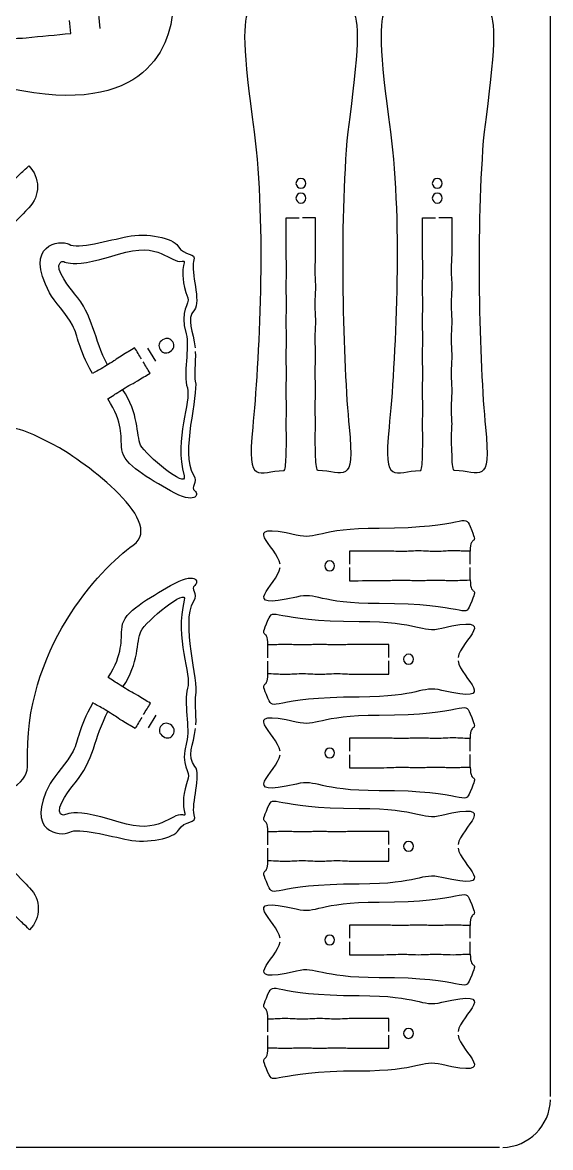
# Model space of a CAD drawing. Extents: x 0 to 200, y 0 to 300.
# Drawn here: x 146.6 to 200.1, y 0.1 to 114 of the extents above; entities that cross this region are included whole.
import ezdxf

# ---------------------------------------------------------------- set-up
doc = ezdxf.new("R2010")
doc.units = 0
doc.header["$MEASUREMENT"] = 0
doc.layers.add('DEFAULT', color=7, linetype='CONTINUOUS')

msp = doc.modelspace()

# ---------------------------------------------------------------- linework, layer by layer
at = {"layer": 'DEFAULT', "color": 1}
for points in [[(200.1, 5.28), (200.1, 294.92)], [(191.97, 59.15), (191.97, 60.45)], [(191.97, 57.54), (191.97, 58.8)], [(171.46, 49.68), (171.46, 50.98)], [(171.47, 48.08), (171.47, 49.33)], [(191.97, 40.23), (191.97, 41.51)], [(191.97, 38.61), (191.97, 39.88)], [(171.46, 30.74), (171.46, 32.04)], [(171.47, 29.14), (171.47, 30.39)], [(191.97, 21.28), (191.97, 22.57)], [(191.97, 19.67), (191.97, 20.93)], [(171.46, 11.81), (171.46, 13.1)], [(171.47, 10.2), (171.47, 11.45)], [(194.92, 0.1), (5.28, 0.1)]]:
    msp.add_lwpolyline(points, dxfattribs=at)
at = {"layer": 'DEFAULT', "color": 7}
for points in [[(154.47, 113.39), (154.24, 115.88)], [(159.28, 81), (160.08, 79.7)], [(160.12, 43.87), (159.32, 42.57)]]:
    msp.add_lwpolyline(points, dxfattribs=at)
at = {"layer": 'DEFAULT', "color": 1}
for points, knots in [([(137.64, 134.91), (137.44, 134.52), (137.24, 134.13), (137.03, 133.74), (138.38, 133.04), (139.72, 132.34), (141.07, 131.65), (142.08, 131.12), (142, 131.24), (143.12, 130.66), (144.24, 130.08), (144.1, 130.08), (145.11, 129.56), (144.57, 128.5), (149.63, 126.71), (153.73, 124.59), (157.52, 122.63), (161.69, 121.26), (161.85, 116.38), (161.98, 112.26), (159.72, 104.67), (146.54, 107.05), (143.22, 107.64), (142.65, 109.87), (142.44, 112.01), (143.58, 112.12), (143.44, 112.17), (144.7, 112.29), (145.96, 112.41), (145.84, 112.34), (146.97, 112.44), (148.48, 112.59), (149.99, 112.73), (151.5, 112.88), (151.46, 113.32), (151.42, 113.76), (151.37, 114.2)], [0, 0, 0, 0, 3.75686, 3.75686, 3.75686, 16.637854, 16.637854, 16.637854, 17.637854, 17.637854, 17.637854, 18.637854, 18.637854, 18.637854, 19.637854, 19.637854, 19.637854, 20.637854, 20.637854, 20.637854, 21.637854, 21.637854, 21.637854, 22.637854, 22.637854, 22.637854, 23.637854, 23.637854, 23.637854, 24.637854, 24.637854, 24.637854, 37.536633, 37.536633, 37.536633, 41.293919, 41.293919, 41.293919, 41.293919]), ([(174.63, 115.2), (169.64, 115.3), (167.8, 119.51), (170.06, 102.9), (171.33, 93.57), (170.55, 79.32), (169.92, 73.02), (169.31, 66.89), (170.49, 68.62), (173.08, 68.62), (173.2, 68.62), (173.3, 69.24), (173.3, 70.01), (173.3, 70.88), (173.36, 70.78), (173.35, 71.76), (173.35, 72.69), (173.31, 72.64), (173.31, 73.42), (173.31, 73.45), (173.31, 73.48), (173.31, 73.51), (173.32, 74.07), (173.35, 74.11), (173.35, 74.95), (173.35, 75.92), (173.3, 75.82), (173.3, 76.7), (173.3, 77.57), (173.36, 77.48), (173.35, 78.45), (173.35, 79.42), (173.3, 79.32), (173.31, 80.2), (173.31, 81.07), (173.36, 80.98), (173.36, 81.95), (173.36, 82.92), (173.31, 82.83), (173.31, 83.7), (173.31, 84.58), (173.36, 84.48), (173.36, 85.45), (173.36, 86.42), (173.31, 86.33), (173.31, 87.2), (173.31, 88.08), (173.36, 87.98), (173.36, 88.95), (173.36, 89.92), (173.31, 89.83), (173.31, 90.7), (173.31, 91.87), (173.31, 93.03), (173.31, 94.2), (173.75, 94.2), (174.19, 94.2), (174.63, 94.2)], [0, 0, 0, 0, 1, 1, 1, 2, 2, 2, 3, 3, 3, 4, 4, 4, 5, 5, 5, 6, 6, 6, 6.25, 6.25, 6.25, 7.25, 7.25, 7.25, 8.25, 8.25, 8.25, 9.25, 9.25, 9.25, 10.25, 10.25, 10.25, 11.25, 11.25, 11.25, 12.25, 12.25, 12.25, 13.25, 13.25, 13.25, 14.25, 14.25, 14.25, 15.25, 15.25, 15.25, 16.25, 16.25, 16.25, 26.170005, 26.170005, 26.170005, 29.930005, 29.930005, 29.930005, 29.930005]), ([(174.98, 115.2), (179.98, 115.3), (181.82, 119.52), (179.55, 102.9), (178.68, 93.52), (179.07, 79.32), (179.7, 73.02), (180.31, 66.89), (179.12, 68.62), (176.54, 68.62), (176.41, 68.62), (176.3, 69.24), (176.3, 70.01), (176.3, 70.88), (176.26, 70.78), (176.25, 71.76), (176.25, 72.67), (176.29, 72.64), (176.3, 73.35), (176.29, 74.07), (176.25, 74.03), (176.25, 74.95), (176.25, 75.92), (176.3, 75.82), (176.3, 76.7), (176.3, 77.57), (176.26, 77.47), (176.25, 78.45), (176.25, 79.42), (176.3, 79.33), (176.3, 80.2), (176.3, 81.08), (176.26, 80.98), (176.26, 81.95), (176.26, 82.92), (176.3, 82.83), (176.31, 83.7), (176.3, 84.58), (176.26, 84.48), (176.26, 85.45), (176.26, 86.42), (176.3, 86.33), (176.31, 87.2), (176.3, 88.08), (176.26, 87.98), (176.26, 88.95), (176.26, 89.92), (176.3, 89.83), (176.3, 90.7), (176.3, 91.87), (176.3, 93.04), (176.3, 94.2), (175.86, 94.2), (175.42, 94.2), (174.98, 94.2)], [0, 0, 0, 0, 1, 1, 1, 2, 2, 2, 3, 3, 3, 4, 4, 4, 5, 5, 5, 6, 6, 6, 7, 7, 7, 8.014142, 8.014142, 8.014142, 9.014142, 9.014142, 9.014142, 10.024142, 10.024142, 10.024142, 11.024142, 11.024142, 11.024142, 12.034142, 12.034142, 12.034142, 13.034142, 13.034142, 13.034142, 14.048284, 14.048284, 14.048284, 15.048284, 15.048284, 15.048284, 16.048284, 16.048284, 16.048284, 25.968284, 25.968284, 25.968284, 29.718284, 29.718284, 29.718284, 29.718284]), ([(188.45, 115.2), (183.46, 115.3), (181.62, 119.51), (183.88, 102.9), (185.15, 93.57), (184.37, 79.32), (183.74, 73.02), (183.12, 66.89), (184.31, 68.62), (186.9, 68.62), (187.02, 68.62), (187.12, 69.24), (187.12, 70.01), (187.12, 70.88), (187.17, 70.78), (187.17, 71.76), (187.17, 72.69), (187.12, 72.64), (187.12, 73.42), (187.12, 73.45), (187.12, 73.48), (187.12, 73.51), (187.14, 74.07), (187.17, 74.11), (187.17, 74.95), (187.17, 75.92), (187.12, 75.82), (187.12, 76.7), (187.12, 77.57), (187.17, 77.48), (187.17, 78.45), (187.17, 79.42), (187.12, 79.32), (187.12, 80.2), (187.12, 81.07), (187.17, 80.98), (187.17, 81.95), (187.17, 82.92), (187.12, 82.83), (187.12, 83.7), (187.12, 84.58), (187.17, 84.48), (187.17, 85.45), (187.17, 86.42), (187.12, 86.33), (187.12, 87.2), (187.12, 88.08), (187.18, 87.98), (187.17, 88.95), (187.17, 89.92), (187.13, 89.83), (187.13, 90.7), (187.13, 91.87), (187.13, 93.03), (187.12, 94.2), (187.57, 94.2), (188.01, 94.2), (188.45, 94.2)], [0, 0, 0, 0, 1, 1, 1, 2, 2, 2, 3, 3, 3, 4, 4, 4, 5, 5, 5, 6, 6, 6, 6.25, 6.25, 6.25, 7.25, 7.25, 7.25, 8.25, 8.25, 8.25, 9.25, 9.25, 9.25, 10.25, 10.25, 10.25, 11.25, 11.25, 11.25, 12.25, 12.25, 12.25, 13.25, 13.25, 13.25, 14.25, 14.25, 14.25, 15.25, 15.25, 15.25, 16.25, 16.25, 16.25, 26.170005, 26.170005, 26.170005, 29.930005, 29.930005, 29.930005, 29.930005]), ([(188.8, 115.2), (193.8, 115.3), (195.63, 119.52), (193.37, 102.9), (192.5, 93.52), (192.89, 79.32), (193.51, 73.02), (194.13, 66.89), (192.94, 68.62), (190.36, 68.62), (190.23, 68.62), (190.12, 69.24), (190.12, 70.01), (190.12, 70.88), (190.07, 70.78), (190.07, 71.76), (190.07, 72.67), (190.11, 72.64), (190.12, 73.35), (190.11, 74.07), (190.07, 74.03), (190.07, 74.95), (190.07, 75.92), (190.12, 75.82), (190.12, 76.7), (190.12, 77.57), (190.07, 77.47), (190.07, 78.45), (190.07, 79.42), (190.12, 79.33), (190.12, 80.2), (190.12, 81.08), (190.07, 80.98), (190.07, 81.95), (190.07, 82.92), (190.12, 82.83), (190.13, 83.7), (190.12, 84.58), (190.07, 84.48), (190.07, 85.45), (190.07, 86.42), (190.12, 86.33), (190.13, 87.2), (190.12, 88.08), (190.08, 87.98), (190.07, 88.95), (190.07, 89.92), (190.12, 89.83), (190.12, 90.7), (190.12, 91.87), (190.12, 93.04), (190.12, 94.2), (189.68, 94.2), (189.24, 94.2), (188.8, 94.2)], [0, 0, 0, 0, 1, 1, 1, 2, 2, 2, 3, 3, 3, 4, 4, 4, 5, 5, 5, 6, 6, 6, 7, 7, 7, 8.014142, 8.014142, 8.014142, 9.014142, 9.014142, 9.014142, 10.024142, 10.024142, 10.024142, 11.024142, 11.024142, 11.024142, 12.034142, 12.034142, 12.034142, 13.034142, 13.034142, 13.034142, 14.048284, 14.048284, 14.048284, 15.048284, 15.048284, 15.048284, 16.048284, 16.048284, 16.048284, 25.968284, 25.968284, 25.968284, 29.718284, 29.718284, 29.718284, 29.718284]), ([(141.35, 95.46), (141.66, 95.15), (141.97, 94.83), (142.29, 94.52), (143.11, 95.35), (143.94, 96.18), (144.76, 97), (145.38, 97.62), (145.28, 97.59), (145.96, 98.27), (146.65, 98.97), (146.62, 98.86), (147.23, 99.48), (148.41, 98.31), (148.41, 96.41), (147.24, 95.23), (147.24, 95.23), (143.64, 91.4), (142.29, 90.28), (139.38, 87.37), (130.92, 90.7), (126.31, 92.16), (115.33, 95.63), (116.72, 88.56), (109.77, 95.86), (104.6, 101.29), (93.49, 106.29), (85.16, 105.82)], [0, 0, 0, 0, 3.740602, 3.740602, 3.740602, 13.661312, 13.661312, 13.661312, 14.661312, 14.661312, 14.661312, 15.661312, 15.661312, 15.661312, 16.661312, 16.661312, 16.661312, 17.661312, 17.661312, 17.661312, 18.661312, 18.661312, 18.661312, 19.661312, 19.661312, 19.661312, 20.661312, 20.661312, 20.661312, 20.661312]), ([(158.65, 79.92), (158.42, 80.3), (158.19, 80.68), (157.96, 81.06), (157.53, 80.79), (157.11, 80.53), (156.68, 80.27), (155.93, 79.81), (156.04, 79.82), (155.21, 79.32), (154.38, 78.81), (154.44, 78.9), (153.7, 78.44), (152.16, 81.16), (152.28, 82.14), (151.67, 83.33), (151.11, 84.44), (149.77, 85.82), (149.35, 86.61), (146.65, 91.57), (150.43, 92.03), (151.31, 91.53), (152.19, 91.03), (155.37, 91.93), (157.25, 92.33), (159.14, 92.72), (161.91, 92.16), (162.35, 91.36), (162.95, 90.23), (164.27, 90.83), (163.94, 89.79), (163.61, 88.74), (164.72, 85.7), (164.02, 84.9), (163.13, 83.88), (163.92, 82.76), (164.08, 81.04)], [0, 0, 0, 0, 3.761077, 3.761077, 3.761077, 8.016109, 8.016109, 8.016109, 9.016109, 9.016109, 9.016109, 10.016109, 10.016109, 10.016109, 11.016109, 11.016109, 11.016109, 12.016109, 12.016109, 12.016109, 13.016109, 13.016109, 13.016109, 14.016109, 14.016109, 14.016109, 15.016109, 15.016109, 15.016109, 16.016109, 16.016109, 16.016109, 17.016109, 17.016109, 17.016109, 18.016109, 18.016109, 18.016109, 18.016109]), ([(164.1, 80.69), (164.16, 79.51), (163.95, 78.2), (164.1, 77.68), (164.47, 76.31), (162.56, 70.32), (163.9, 68.22), (164.46, 67.34), (163.55, 66.95), (164.05, 66.57), (164.54, 66.2), (164.13, 65.12), (161.6, 66.58), (159.46, 67.81), (156.82, 69.22), (156.66, 70.74), (156.5, 72.27), (156.82, 73.33), (155.26, 75.89), (156.01, 76.34), (155.9, 76.33), (156.73, 76.84), (157.55, 77.35), (157.5, 77.26), (158.25, 77.71), (158.67, 77.97), (159.1, 78.23), (159.52, 78.49), (159.29, 78.87), (159.06, 79.25), (158.83, 79.63)], [0, 0, 0, 0, 1, 1, 1, 2, 2, 2, 3, 3, 3, 4, 4, 4, 5, 5, 5, 6, 6, 6, 7, 7, 7, 8, 8, 8, 12.241285, 12.241285, 12.241285, 16.002362, 16.002362, 16.002362, 16.002362]), ([(140.06, 39.89), (140.08, 39.45), (140.1, 39.01), (140.12, 38.57), (139.25, 38.53), (139.34, 38.59), (138.37, 38.53), (137.4, 38.49), (137.5, 38.45), (136.62, 38.4), (136.63, 36.75), (137.97, 35.4), (139.63, 35.41), (145.78, 35.41), (147.17, 37.33), (147.11, 38.92), (146.68, 50.5), (154.4, 58.65), (157.82, 61.08), (161.33, 63.57), (152.05, 70.07), (149.84, 71.2), (145.25, 73.54), (146.3, 72.95), (138.26, 72.94), (136.6, 72.93), (135.26, 71.59), (135.26, 69.94), (136.14, 69.94), (136.04, 69.89), (137.01, 69.89), (137.98, 69.89), (137.89, 69.94), (138.76, 69.94), (139.93, 69.94), (141.1, 69.94), (142.26, 69.94), (142.26, 69.5), (142.26, 69.05), (142.26, 68.61)], [0, 0, 0, 0, 3.724352, 3.724352, 3.724352, 4.724352, 4.724352, 4.724352, 5.724352, 5.724352, 5.724352, 6.724352, 6.724352, 6.724352, 7.724352, 7.724352, 7.724352, 8.724352, 8.724352, 8.724352, 9.724352, 9.724352, 9.724352, 10.724352, 10.724352, 10.724352, 11.724352, 11.724352, 11.724352, 12.724352, 12.724352, 12.724352, 13.724352, 13.724352, 13.724352, 23.644357, 23.644357, 23.644357, 27.424357, 27.424357, 27.424357, 27.424357]), ([(172.7, 59.15), (172.42, 60.9), (168.24, 63.56), (174.34, 62.13), (176.51, 61.61), (176.45, 62.8), (182.73, 62.81), (191.65, 62.82), (191.34, 64.42), (191.96, 62.95), (192.91, 60.71), (191.96, 62.35), (191.96, 60.45), (190.99, 60.45), (191.09, 60.5), (190.21, 60.5), (189.34, 60.49), (189.44, 60.44), (188.47, 60.44), (187.5, 60.44), (187.59, 60.49), (186.72, 60.49), (185.84, 60.49), (185.94, 60.44), (184.97, 60.44), (184, 60.44), (184.09, 60.49), (183.22, 60.48), (182.05, 60.48), (180.88, 60.48), (179.72, 60.48), (179.72, 60.04), (179.72, 59.59), (179.72, 59.15)], [0, 0, 0, 0, 1, 1, 1, 2, 2, 2, 3, 3, 3, 4, 4, 4, 5, 5, 5, 6, 6, 6, 7, 7, 7, 8, 8, 8, 9, 9, 9, 18.920004, 18.920004, 18.920004, 22.691004, 22.691004, 22.691004, 22.691004]), ([(158.87, 43.94), (159.1, 44.32), (159.33, 44.69), (159.56, 45.07), (159.14, 45.33), (158.71, 45.59), (158.28, 45.85), (157.53, 46.31), (157.59, 46.21), (156.76, 46.72), (155.93, 47.23), (156.04, 47.22), (155.29, 47.67), (156.85, 50.23), (156.52, 51.29), (156.68, 52.82), (156.84, 54.34), (159.48, 55.75), (161.61, 56.99), (164.14, 58.46), (164.55, 57.38), (164.06, 57), (163.56, 56.63), (164.47, 56.24), (163.91, 55.36), (162.58, 53.26), (164.5, 47.27), (164.13, 45.9), (163.99, 45.38), (164.19, 44.07), (164.14, 42.88)], [0, 0, 0, 0, 3.755875, 3.755875, 3.755875, 8.005699, 8.005699, 8.005699, 9.005699, 9.005699, 9.005699, 10.005699, 10.005699, 10.005699, 11.005699, 11.005699, 11.005699, 12.005699, 12.005699, 12.005699, 13.005699, 13.005699, 13.005699, 14.005699, 14.005699, 14.005699, 15.005699, 15.005699, 15.005699, 16.005699, 16.005699, 16.005699, 16.005699]), ([(179.72, 58.8), (179.72, 58.36), (179.72, 57.92), (179.72, 57.48), (180.89, 57.48), (182.05, 57.48), (183.22, 57.49), (184.09, 57.49), (184, 57.54), (184.97, 57.54), (185.94, 57.54), (185.84, 57.49), (186.72, 57.49), (187.59, 57.49), (187.5, 57.54), (188.47, 57.54), (189.44, 57.54), (189.34, 57.49), (190.22, 57.5), (191.09, 57.5), (191, 57.55), (191.97, 57.55), (191.97, 55.64), (192.91, 57.28), (191.97, 55.04), (191.35, 53.57), (191.66, 55.17), (182.74, 55.16), (176.46, 55.15), (176.52, 56.34), (174.35, 55.82), (168.25, 54.37), (172.43, 57.04), (172.7, 58.8)], [0, 0, 0, 0, 3.729, 3.729, 3.729, 13.649004, 13.649004, 13.649004, 14.649004, 14.649004, 14.649004, 15.649004, 15.649004, 15.649004, 16.649004, 16.649004, 16.649004, 17.649004, 17.649004, 17.649004, 18.649004, 18.649004, 18.649004, 19.649004, 19.649004, 19.649004, 20.649004, 20.649004, 20.649004, 21.649004, 21.649004, 21.649004, 22.649004, 22.649004, 22.649004, 22.649004]), ([(183.71, 49.7), (183.71, 50.14), (183.71, 50.58), (183.71, 51.02), (182.55, 51.02), (181.38, 51.02), (180.21, 51.02), (179.34, 51.02), (179.43, 50.98), (178.46, 50.97), (177.49, 50.97), (177.59, 51.02), (176.71, 51.02), (175.84, 51.02), (175.93, 50.97), (174.96, 50.97), (173.99, 50.97), (174.09, 51.02), (173.21, 51.02), (172.34, 51.02), (172.43, 50.97), (171.46, 50.97), (171.46, 52.88), (170.52, 51.24), (171.47, 53.48), (172.09, 54.95), (171.77, 53.35), (180.7, 53.35), (186.98, 53.35), (186.92, 52.16), (189.09, 52.67), (195.19, 54.12), (191.01, 51.46), (190.73, 49.7)], [0, 0, 0, 0, 3.75, 3.75, 3.75, 13.67, 13.67, 13.67, 14.67, 14.67, 14.67, 15.67, 15.67, 15.67, 16.67, 16.67, 16.67, 17.67, 17.67, 17.67, 18.67, 18.67, 18.67, 19.67, 19.67, 19.67, 20.67, 20.67, 20.67, 21.67, 21.67, 21.67, 22.67, 22.67, 22.67, 22.67]), ([(190.73, 49.35), (191, 47.6), (195.19, 44.93), (189.09, 46.37), (186.92, 46.89), (186.98, 45.7), (180.7, 45.7), (171.77, 45.7), (172.09, 44.1), (171.47, 45.57), (170.52, 47.81), (171.46, 46.17), (171.46, 48.07), (172.43, 48.07), (172.34, 48.02), (173.21, 48.02), (174.09, 48.02), (173.99, 48.07), (174.96, 48.07), (175.93, 48.07), (175.84, 48.02), (176.71, 48.02), (177.59, 48.02), (177.49, 48.07), (178.46, 48.07), (179.43, 48.07), (179.34, 48.02), (180.21, 48.02), (181.38, 48.02), (182.55, 48.02), (183.71, 48.02), (183.71, 48.47), (183.71, 48.91), (183.71, 49.35)], [0, 0, 0, 0, 1, 1, 1, 2, 2, 2, 3, 3, 3, 4, 4, 4, 5, 5, 5, 6, 6, 6, 7, 7, 7, 8, 8, 8, 9, 9, 9, 18.92, 18.92, 18.92, 22.68, 22.68, 22.68, 22.68]), ([(158.69, 43.64), (158.46, 43.26), (158.23, 42.89), (158, 42.51), (157.58, 42.77), (157.15, 43.03), (156.72, 43.29), (155.97, 43.75), (156.08, 43.74), (155.25, 44.24), (154.42, 44.75), (154.48, 44.66), (153.73, 45.11), (152.2, 42.39), (152.33, 41.41), (151.72, 40.22), (151.16, 39.11), (149.83, 37.73), (149.4, 36.94), (146.72, 31.97), (150.5, 31.52), (151.38, 32.02), (152.26, 32.52), (155.44, 31.63), (157.33, 31.24), (159.21, 30.84), (161.98, 31.42), (162.41, 32.22), (163.01, 33.34), (164.34, 32.74), (164, 33.79), (163.67, 34.83), (164.77, 37.88), (164.07, 38.67), (163.17, 39.69), (163.96, 40.82), (164.12, 42.53)], [0, 0, 0, 0, 3.747332, 3.747332, 3.747332, 7.997156, 7.997156, 7.997156, 8.997156, 8.997156, 8.997156, 9.997156, 9.997156, 9.997156, 10.997156, 10.997156, 10.997156, 11.997156, 11.997156, 11.997156, 12.997156, 12.997156, 12.997156, 13.997156, 13.997156, 13.997156, 14.997156, 14.997156, 14.997156, 15.997156, 15.997156, 15.997156, 16.997156, 16.997156, 16.997156, 17.997156, 17.997156, 17.997156, 17.997156]), ([(172.7, 40.21), (172.42, 41.97), (168.24, 44.63), (174.34, 43.19), (176.51, 42.68), (176.45, 43.87), (182.73, 43.87), (191.65, 43.88), (191.34, 45.48), (191.96, 44.01), (192.91, 41.77), (191.96, 43.41), (191.96, 41.51), (190.99, 41.51), (191.09, 41.56), (190.21, 41.56), (189.34, 41.56), (189.44, 41.51), (188.47, 41.51), (187.5, 41.51), (187.59, 41.55), (186.72, 41.55), (185.84, 41.55), (185.94, 41.5), (184.97, 41.5), (184, 41.5), (184.09, 41.55), (183.22, 41.55), (182.05, 41.55), (180.88, 41.55), (179.72, 41.54), (179.72, 41.1), (179.72, 40.66), (179.72, 40.21)], [0, 0, 0, 0, 1, 1, 1, 2, 2, 2, 3, 3, 3, 4, 4, 4, 5, 5, 5, 6, 6, 6, 7, 7, 7, 8, 8, 8, 9, 9, 9, 18.920018, 18.920018, 18.920018, 22.691018, 22.691018, 22.691018, 22.691018]), ([(179.72, 39.86), (179.72, 39.43), (179.72, 38.99), (179.72, 38.55), (180.89, 38.55), (182.05, 38.55), (183.22, 38.55), (184.09, 38.55), (184, 38.6), (184.97, 38.6), (185.94, 38.6), (185.84, 38.55), (186.72, 38.56), (187.59, 38.56), (187.5, 38.61), (188.47, 38.61), (189.44, 38.61), (189.34, 38.56), (190.22, 38.56), (191.09, 38.56), (191, 38.61), (191.97, 38.61), (191.97, 36.7), (192.91, 38.35), (191.97, 36.1), (191.35, 34.63), (191.66, 36.23), (182.74, 36.22), (176.46, 36.21), (176.52, 37.41), (174.35, 36.89), (168.24, 35.44), (172.43, 38.11), (172.7, 39.86)], [0, 0, 0, 0, 3.739, 3.739, 3.739, 13.659018, 13.659018, 13.659018, 14.659018, 14.659018, 14.659018, 15.659018, 15.659018, 15.659018, 16.659018, 16.659018, 16.659018, 17.659018, 17.659018, 17.659018, 18.659018, 18.659018, 18.659018, 19.659018, 19.659018, 19.659018, 20.659018, 20.659018, 20.659018, 21.659018, 21.659018, 21.659018, 22.659018, 22.659018, 22.659018, 22.659018]), ([(183.71, 30.76), (183.71, 31.21), (183.71, 31.65), (183.71, 32.09), (182.55, 32.09), (181.38, 32.09), (180.21, 32.09), (179.34, 32.09), (179.43, 32.04), (178.46, 32.04), (177.49, 32.04), (177.59, 32.09), (176.71, 32.09), (175.84, 32.09), (175.93, 32.04), (174.96, 32.04), (173.99, 32.04), (174.09, 32.09), (173.21, 32.09), (172.34, 32.09), (172.43, 32.04), (171.46, 32.04), (171.46, 33.95), (170.52, 32.3), (171.47, 34.54), (172.09, 36.02), (171.77, 34.42), (180.7, 34.42), (186.98, 34.42), (186.92, 33.23), (189.09, 33.74), (195.19, 35.19), (191, 32.52), (190.73, 30.76)], [0, 0, 0, 0, 3.76, 3.76, 3.76, 13.68, 13.68, 13.68, 14.68, 14.68, 14.68, 15.68, 15.68, 15.68, 16.68, 16.68, 16.68, 17.68, 17.68, 17.68, 18.68, 18.68, 18.68, 19.68, 19.68, 19.68, 20.68, 20.68, 20.68, 21.68, 21.68, 21.68, 22.68, 22.68, 22.68, 22.68]), ([(85.25, 15.67), (93.58, 15.21), (104.68, 20.23), (109.85, 25.68), (116.78, 33), (115.41, 25.93), (126.38, 29.42), (130.99, 30.89), (139.44, 34.25), (142.36, 31.33), (143.71, 30.22), (147.31, 26.39), (147.31, 26.39), (148.49, 25.22), (148.49, 23.32), (147.32, 22.15), (146.7, 22.77), (146.74, 22.66), (146.05, 23.35), (145.36, 24.04), (145.46, 24), (144.84, 24.62), (144.02, 25.44), (143.19, 26.27), (142.36, 27.09), (142.05, 26.78), (141.74, 26.46), (141.42, 26.15)], [0, 0, 0, 0, 1, 1, 1, 2, 2, 2, 3, 3, 3, 4, 4, 4, 5, 5, 5, 6, 6, 6, 7, 7, 7, 16.913647, 16.913647, 16.913647, 20.689597, 20.689597, 20.689597, 20.689597]), ([(190.73, 30.41), (191.01, 28.66), (195.19, 26), (189.09, 27.44), (186.92, 27.95), (186.98, 26.77), (180.7, 26.77), (171.77, 26.77), (172.09, 25.17), (171.47, 26.64), (170.52, 28.88), (171.46, 27.24), (171.46, 29.14), (172.43, 29.14), (172.34, 29.09), (173.21, 29.09), (174.09, 29.09), (173.99, 29.14), (174.96, 29.14), (175.93, 29.14), (175.84, 29.09), (176.71, 29.09), (177.59, 29.09), (177.49, 29.14), (178.46, 29.14), (179.43, 29.14), (179.34, 29.09), (180.21, 29.09), (181.38, 29.09), (182.55, 29.09), (183.71, 29.09), (183.71, 29.53), (183.71, 29.97), (183.71, 30.41)], [0, 0, 0, 0, 1, 1, 1, 2, 2, 2, 3, 3, 3, 4, 4, 4, 5, 5, 5, 6, 6, 6, 7, 7, 7, 8, 8, 8, 9, 9, 9, 18.92, 18.92, 18.92, 22.67, 22.67, 22.67, 22.67]), ([(172.7, 21.28), (172.43, 23.03), (168.23, 25.69), (174.34, 24.25), (176.51, 23.74), (176.45, 24.93), (182.73, 24.94), (191.65, 24.95), (191.34, 26.55), (191.96, 25.08), (192.91, 22.84), (191.96, 24.48), (191.96, 22.58), (190.99, 22.57), (191.09, 22.62), (190.21, 22.62), (189.34, 22.62), (189.44, 22.57), (188.47, 22.57), (187.5, 22.57), (187.59, 22.62), (186.72, 22.62), (185.84, 22.62), (185.94, 22.57), (184.97, 22.56), (184, 22.56), (184.09, 22.61), (183.22, 22.61), (182.05, 22.61), (180.88, 22.61), (179.72, 22.61), (179.72, 22.17), (179.72, 21.72), (179.72, 21.28)], [0, 0, 0, 0, 1, 1, 1, 2, 2, 2, 3, 3, 3, 4, 4, 4, 5, 5, 5, 6, 6, 6, 7, 7, 7, 8, 8, 8, 9, 9, 9, 18.920005, 18.920005, 18.920005, 22.700005, 22.700005, 22.700005, 22.700005]), ([(179.72, 20.93), (179.72, 20.49), (179.72, 20.05), (179.72, 19.61), (180.89, 19.61), (182.05, 19.61), (183.22, 19.62), (184.09, 19.62), (184, 19.66), (184.97, 19.66), (185.94, 19.67), (185.84, 19.62), (186.72, 19.62), (187.59, 19.62), (187.5, 19.67), (188.47, 19.67), (189.44, 19.67), (189.34, 19.62), (190.22, 19.62), (191.09, 19.62), (191, 19.67), (191.97, 19.68), (191.97, 17.77), (192.91, 19.41), (191.97, 17.17), (191.35, 15.7), (191.66, 17.3), (182.74, 17.29), (176.46, 17.28), (176.52, 18.47), (174.35, 17.95), (168.25, 16.5), (172.43, 19.17), (172.7, 20.93)], [0, 0, 0, 0, 3.729, 3.729, 3.729, 13.649004, 13.649004, 13.649004, 14.649004, 14.649004, 14.649004, 15.649004, 15.649004, 15.649004, 16.649004, 16.649004, 16.649004, 17.649004, 17.649004, 17.649004, 18.649004, 18.649004, 18.649004, 19.649004, 19.649004, 19.649004, 20.649004, 20.649004, 20.649004, 21.649004, 21.649004, 21.649004, 22.649004, 22.649004, 22.649004, 22.649004]), ([(183.71, 11.83), (183.71, 12.27), (183.71, 12.71), (183.71, 13.15), (182.55, 13.15), (181.38, 13.15), (180.21, 13.15), (179.34, 13.15), (179.43, 13.11), (178.46, 13.1), (177.49, 13.1), (177.59, 13.15), (176.71, 13.15), (175.84, 13.15), (175.93, 13.1), (174.96, 13.1), (173.99, 13.1), (174.09, 13.15), (173.21, 13.15), (172.34, 13.15), (172.43, 13.1), (171.46, 13.1), (171.46, 15.01), (170.52, 13.37), (171.47, 15.61), (172.09, 17.08), (171.77, 15.48), (180.7, 15.48), (186.98, 15.48), (186.92, 14.29), (189.09, 14.8), (195.19, 16.25), (191.01, 13.59), (190.73, 11.83)], [0, 0, 0, 0, 3.75, 3.75, 3.75, 13.67, 13.67, 13.67, 14.67, 14.67, 14.67, 15.67, 15.67, 15.67, 16.67, 16.67, 16.67, 17.67, 17.67, 17.67, 18.67, 18.67, 18.67, 19.67, 19.67, 19.67, 20.67, 20.67, 20.67, 21.67, 21.67, 21.67, 22.67, 22.67, 22.67, 22.67]), ([(190.73, 11.48), (191.01, 9.72), (195.19, 7.06), (189.09, 8.5), (186.92, 9.02), (186.98, 7.83), (180.7, 7.83), (171.77, 7.83), (172.09, 6.23), (171.47, 7.7), (170.52, 9.94), (171.46, 8.3), (171.46, 10.2), (172.43, 10.2), (172.34, 10.15), (173.21, 10.15), (174.09, 10.15), (173.99, 10.2), (174.96, 10.2), (175.93, 10.2), (175.84, 10.15), (176.71, 10.15), (177.59, 10.15), (177.49, 10.2), (178.46, 10.2), (179.43, 10.2), (179.34, 10.15), (180.21, 10.15), (181.38, 10.15), (182.55, 10.15), (183.71, 10.15), (183.71, 10.59), (183.71, 11.04), (183.71, 11.48)], [0, 0, 0, 0, 1, 1, 1, 2, 2, 2, 3, 3, 3, 4, 4, 4, 5, 5, 5, 6, 6, 6, 7, 7, 7, 8, 8, 8, 9, 9, 9, 18.92, 18.92, 18.92, 22.67, 22.67, 22.67, 22.67])]:
    msp.add_open_spline(points, degree=3, knots=knots, dxfattribs=at)
at = {"layer": 'DEFAULT', "color": 7}
for points in [[(175.31, 97.7), (175.31, 97.43), (175.08, 97.2), (174.81, 97.2), (174.53, 97.2), (174.31, 97.43), (174.31, 97.7), (174.31, 97.98), (174.53, 98.2), (174.81, 98.2), (175.08, 98.2), (175.31, 97.98), (175.31, 97.7)], [(189.12, 97.7), (189.12, 97.43), (188.9, 97.2), (188.62, 97.2), (188.35, 97.2), (188.12, 97.43), (188.12, 97.7), (188.12, 97.98), (188.35, 98.2), (188.62, 98.2), (188.9, 98.2), (189.12, 97.98), (189.12, 97.7)], [(175.31, 96.2), (175.31, 95.93), (175.08, 95.7), (174.81, 95.7), (174.53, 95.7), (174.31, 95.93), (174.31, 96.2), (174.31, 96.48), (174.53, 96.7), (174.81, 96.7), (175.08, 96.7), (175.31, 96.48), (175.31, 96.2)], [(189.12, 96.2), (189.12, 95.93), (188.9, 95.7), (188.62, 95.7), (188.35, 95.7), (188.12, 95.93), (188.12, 96.2), (188.12, 96.48), (188.35, 96.7), (188.62, 96.7), (188.9, 96.7), (189.12, 96.48), (189.12, 96.2)], [(161.56, 80.67), (161.1, 80.39), (160.71, 80.58), (160.53, 80.88), (160.32, 81.22), (160.41, 81.63), (160.8, 81.86), (161.21, 82.12), (161.62, 82), (161.83, 81.65), (162.05, 81.3), (161.94, 80.9), (161.56, 80.67)], [(177.72, 59.48), (177.99, 59.48), (178.22, 59.26), (178.22, 58.98), (178.22, 58.7), (178, 58.48), (177.72, 58.48), (177.44, 58.48), (177.22, 58.7), (177.22, 58.98), (177.22, 59.25), (177.44, 59.48), (177.72, 59.48)], [(185.71, 49.03), (185.44, 49.03), (185.21, 49.25), (185.21, 49.53), (185.21, 49.8), (185.44, 50.03), (185.71, 50.03), (185.99, 50.03), (186.21, 49.8), (186.21, 49.53), (186.21, 49.25), (185.99, 49.03), (185.71, 49.03)], [(160.87, 41.69), (160.41, 41.97), (160.4, 42.41), (160.58, 42.71), (160.79, 43.05), (161.19, 43.16), (161.58, 42.92), (162, 42.66), (162.08, 42.24), (161.87, 41.9), (161.65, 41.55), (161.24, 41.46), (160.87, 41.69)], [(177.72, 40.54), (177.99, 40.54), (178.22, 40.32), (178.22, 40.04), (178.22, 39.77), (178, 39.54), (177.72, 39.54), (177.44, 39.54), (177.22, 39.77), (177.22, 40.04), (177.22, 40.32), (177.44, 40.54), (177.72, 40.54)], [(185.71, 30.09), (185.44, 30.09), (185.21, 30.31), (185.21, 30.59), (185.21, 30.87), (185.44, 31.09), (185.71, 31.09), (185.99, 31.09), (186.21, 30.87), (186.21, 30.59), (186.21, 30.31), (185.99, 30.09), (185.71, 30.09)], [(177.72, 21.61), (177.99, 21.61), (178.22, 21.38), (178.22, 21.11), (178.22, 20.83), (178, 20.61), (177.72, 20.61), (177.44, 20.61), (177.22, 20.83), (177.22, 21.11), (177.22, 21.38), (177.44, 21.61), (177.72, 21.61)], [(185.71, 11.15), (185.44, 11.15), (185.21, 11.38), (185.21, 11.65), (185.21, 11.93), (185.44, 12.15), (185.71, 12.15), (185.99, 12.15), (186.21, 11.93), (186.21, 11.65), (186.21, 11.38), (185.99, 11.15), (185.71, 11.15)]]:
    msp.add_open_spline(points, degree=3, knots=[0, 0, 0, 0, 1, 1, 1, 2, 2, 2, 3, 3, 3, 4, 4, 4, 4], dxfattribs=at)
at = {"layer": 'DEFAULT', "color": 5}
for points in [[(155.21, 79.32), (153.83, 81.92), (153.76, 84.36), (151.87, 86.52), (151.56, 86.88), (149.77, 89.11), (150.4, 89.66), (151.02, 90.22), (150.6, 88.68), (156.32, 90.53), (160.53, 91.89), (161.54, 89.58), (162.76, 89.81), (163.48, 89.95), (162.18, 89.25), (163.35, 86.1), (163.58, 85.46), (162.48, 84.89), (163.17, 82.47), (163.57, 81.02), (162.84, 78.42), (163.3, 76.99), (163.73, 75.64), (161.94, 71.88), (162.97, 68.08), (163.36, 66.66), (159.04, 70.22), (158.57, 71.21), (158.1, 72.21), (158.42, 74.45), (156.73, 76.84)], [(156.76, 46.72), (158.45, 49.12), (158.12, 51.35), (158.59, 52.35), (159.06, 53.35), (163.37, 56.91), (162.99, 55.49), (161.97, 51.69), (163.76, 47.93), (163.33, 46.59), (162.88, 45.16), (163.62, 42.55), (163.21, 41.11), (162.53, 38.68), (163.64, 38.12), (163.4, 37.48), (162.25, 34.32), (163.55, 33.63), (162.83, 33.76), (161.6, 33.99), (160.59, 31.68), (156.39, 33.03), (150.67, 34.87), (151.08, 33.33), (150.46, 33.88), (149.84, 34.43), (151.62, 36.67), (151.93, 37.03), (153.81, 39.19), (153.87, 41.64), (155.25, 44.24)]]:
    msp.add_open_spline(points, degree=3, knots=[0, 0, 0, 0, 1, 1, 1, 2, 2, 2, 3, 3, 3, 4, 4, 4, 5, 5, 5, 6, 6, 6, 7, 7, 7, 8, 8, 8, 9, 9, 9, 10, 10, 10, 10], dxfattribs=at)
at = {"layer": 'DEFAULT', "color": 1}
msp.add_open_spline([(195.27, 0.1), (197.9, 0.19), (200.01, 2.3), (200.1, 4.93)], degree=3, dxfattribs=at)

doc.saveas('drawing.dxf')
